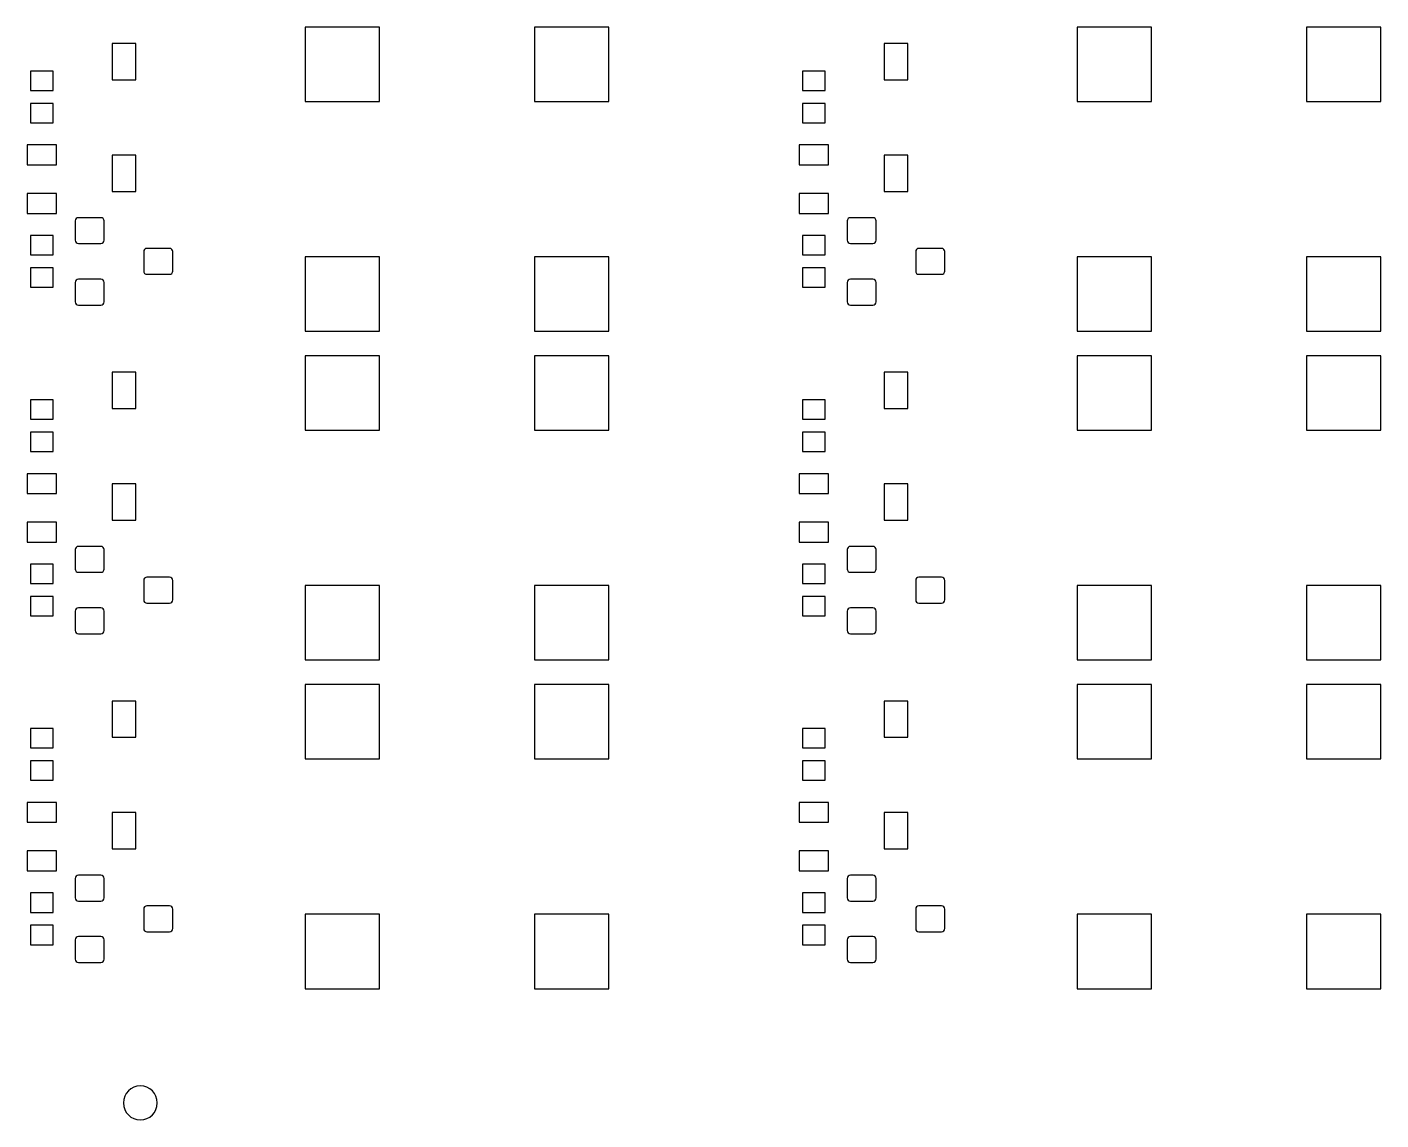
# Model space of a CAD drawing. Extents: x -275 to 275, y -225 to 225.
# Drawn here: x -43.26 to -1.38, y -34.15 to -0.38 of the extents above; entities that cross this region are included whole.
import ezdxf

# ---------------------------------------------------------------- set-up
doc = ezdxf.new("R2010")
doc.units = 0
doc.header["$MEASUREMENT"] = 0
doc.layers.get('0').update_dxf_attribs({"linetype": 'CONTINUOUS'})

msp = doc.modelspace()

# ---------------------------------------------------------------- linework, layer by layer
for points in [[(-32.359001, -0.38), (-34.658999, -0.38), (-34.658999, -0.38), (-34.658999, -2.68), (-34.658999, -2.68), (-32.359001, -2.68), (-32.359001, -2.68), (-32.359001, -0.38)], [(-25.26, -0.38), (-27.56, -0.38), (-27.56, -0.38), (-27.56, -2.68), (-27.56, -2.68), (-25.26, -2.68), (-25.26, -2.68), (-25.26, -0.38)], [(-8.483, -0.38), (-10.783, -0.38), (-10.783, -0.38), (-10.783, -2.68), (-10.783, -2.68), (-8.483, -2.68), (-8.483, -2.68), (-8.483, -0.38)], [(-1.384, -0.38), (-3.684, -0.38), (-3.684, -0.38), (-3.684, -2.68), (-3.684, -2.68), (-1.384, -2.68), (-1.384, -2.68), (-1.384, -0.38)], [(-39.896001, -0.889), (-40.622, -0.889), (-40.622, -0.889), (-40.622, -2.011), (-40.622, -2.011), (-39.896001, -2.011), (-39.896001, -2.011), (-39.896001, -0.889)], [(-16.02, -0.889), (-16.746, -0.889), (-16.746, -0.889), (-16.746, -2.011), (-16.746, -2.011), (-16.02, -2.011), (-16.02, -2.011), (-16.02, -0.889)], [(-42.448999, -1.74), (-43.148999, -1.74), (-43.148999, -1.74), (-43.148999, -2.34), (-43.148999, -2.34), (-42.448999, -2.34), (-42.448999, -2.34), (-42.448999, -1.74)], [(-18.572999, -1.74), (-19.272999, -1.74), (-19.272999, -1.74), (-19.272999, -2.34), (-19.272999, -2.34), (-18.572999, -2.34), (-18.572999, -2.34), (-18.572999, -1.74)], [(-42.448999, -2.74), (-43.148999, -2.74), (-43.148999, -2.74), (-43.148999, -3.34), (-43.148999, -3.34), (-42.448999, -3.34), (-42.448999, -3.34), (-42.448999, -2.74)], [(-18.572999, -2.74), (-19.272999, -2.74), (-19.272999, -2.74), (-19.272999, -3.34), (-19.272999, -3.34), (-18.572999, -3.34), (-18.572999, -3.34), (-18.572999, -2.74)], [(-42.342998, -4.024), (-43.255, -4.024), (-43.255, -4.024), (-43.255, -4.636), (-43.255, -4.636), (-42.342998, -4.636), (-42.342998, -4.636), (-42.342998, -4.024)], [(-18.467, -4.024), (-19.378999, -4.024), (-19.378999, -4.024), (-19.378999, -4.636), (-19.378999, -4.636), (-18.467, -4.636), (-18.467, -4.636), (-18.467, -4.024)], [(-39.896001, -4.339), (-40.622, -4.339), (-40.622, -4.339), (-40.622, -5.461), (-40.622, -5.461), (-39.896001, -5.461), (-39.896001, -5.461), (-39.896001, -4.339)], [(-16.02, -4.339), (-16.746, -4.339), (-16.746, -4.339), (-16.746, -5.461), (-16.746, -5.461), (-16.02, -5.461), (-16.02, -5.461), (-16.02, -4.339)], [(-42.342998, -5.524), (-43.255, -5.524), (-43.255, -5.524), (-43.255, -6.136), (-43.255, -6.136), (-42.342998, -6.136), (-42.342998, -6.136), (-42.342998, -5.524)], [(-18.467, -5.524), (-19.378999, -5.524), (-19.378999, -5.524), (-19.378999, -6.136), (-19.378999, -6.136), (-18.467, -6.136), (-18.467, -6.136), (-18.467, -5.524)], [(-42.448999, -6.82), (-43.148999, -6.82), (-43.148999, -6.82), (-43.148999, -7.42), (-43.148999, -7.42), (-42.448999, -7.42), (-42.448999, -7.42), (-42.448999, -6.82)], [(-18.572999, -6.82), (-19.272999, -6.82), (-19.272999, -6.82), (-19.272999, -7.42), (-19.272999, -7.42), (-18.572999, -7.42), (-18.572999, -7.42), (-18.572999, -6.82)], [(-32.359001, -7.48), (-34.658999, -7.48), (-34.658999, -7.48), (-34.658999, -9.78), (-34.658999, -9.78), (-32.359001, -9.78), (-32.359001, -9.78), (-32.359001, -7.48)], [(-25.26, -7.48), (-27.56, -7.48), (-27.56, -7.48), (-27.56, -9.78), (-27.56, -9.78), (-25.26, -9.78), (-25.26, -9.78), (-25.26, -7.48)], [(-8.483, -7.48), (-10.783, -7.48), (-10.783, -7.48), (-10.783, -9.78), (-10.783, -9.78), (-8.483, -9.78), (-8.483, -9.78), (-8.483, -7.48)], [(-1.384, -7.48), (-3.684, -7.48), (-3.684, -7.48), (-3.684, -9.78), (-3.684, -9.78), (-1.384, -9.78), (-1.384, -9.78), (-1.384, -7.48)], [(-42.448999, -7.82), (-43.148999, -7.82), (-43.148999, -7.82), (-43.148999, -8.42), (-43.148999, -8.42), (-42.448999, -8.42), (-42.448999, -8.42), (-42.448999, -7.82)], [(-18.572999, -7.82), (-19.272999, -7.82), (-19.272999, -7.82), (-19.272999, -8.42), (-19.272999, -8.42), (-18.572999, -8.42), (-18.572999, -8.42), (-18.572999, -7.82)], [(-32.359001, -10.54), (-34.658999, -10.54), (-34.658999, -10.54), (-34.658999, -12.84), (-34.658999, -12.84), (-32.359001, -12.84), (-32.359001, -12.84), (-32.359001, -10.54)], [(-25.26, -10.54), (-27.56, -10.54), (-27.56, -10.54), (-27.56, -12.84), (-27.56, -12.84), (-25.26, -12.84), (-25.26, -12.84), (-25.26, -10.54)], [(-8.483, -10.54), (-10.783, -10.54), (-10.783, -10.54), (-10.783, -12.84), (-10.783, -12.84), (-8.483, -12.84), (-8.483, -12.84), (-8.483, -10.54)], [(-1.384, -10.54), (-3.684, -10.54), (-3.684, -10.54), (-3.684, -12.84), (-3.684, -12.84), (-1.384, -12.84), (-1.384, -12.84), (-1.384, -10.54)], [(-39.896001, -11.048999), (-40.622, -11.048999), (-40.622, -11.048999), (-40.622, -12.171), (-40.622, -12.171), (-39.896001, -12.171), (-39.896001, -12.171), (-39.896001, -11.048999)], [(-16.02, -11.048999), (-16.746, -11.048999), (-16.746, -11.048999), (-16.746, -12.171), (-16.746, -12.171), (-16.02, -12.171), (-16.02, -12.171), (-16.02, -11.048999)], [(-42.448999, -11.9), (-43.148999, -11.9), (-43.148999, -11.9), (-43.148999, -12.5), (-43.148999, -12.5), (-42.448999, -12.5), (-42.448999, -12.5), (-42.448999, -11.9)], [(-18.572999, -11.9), (-19.272999, -11.9), (-19.272999, -11.9), (-19.272999, -12.5), (-19.272999, -12.5), (-18.572999, -12.5), (-18.572999, -12.5), (-18.572999, -11.9)], [(-42.448999, -12.9), (-43.148999, -12.9), (-43.148999, -12.9), (-43.148999, -13.5), (-43.148999, -13.5), (-42.448999, -13.5), (-42.448999, -13.5), (-42.448999, -12.9)], [(-18.572999, -12.9), (-19.272999, -12.9), (-19.272999, -12.9), (-19.272999, -13.5), (-19.272999, -13.5), (-18.572999, -13.5), (-18.572999, -13.5), (-18.572999, -12.9)], [(-42.342998, -14.184), (-43.255, -14.184), (-43.255, -14.184), (-43.255, -14.796), (-43.255, -14.796), (-42.342998, -14.796), (-42.342998, -14.796), (-42.342998, -14.184)], [(-18.467, -14.184), (-19.378999, -14.184), (-19.378999, -14.184), (-19.378999, -14.796), (-19.378999, -14.796), (-18.467, -14.796), (-18.467, -14.796), (-18.467, -14.184)], [(-39.896001, -14.499), (-40.622, -14.499), (-40.622, -14.499), (-40.622, -15.621), (-40.622, -15.621), (-39.896001, -15.621), (-39.896001, -15.621), (-39.896001, -14.499)], [(-16.02, -14.499), (-16.746, -14.499), (-16.746, -14.499), (-16.746, -15.621), (-16.746, -15.621), (-16.02, -15.621), (-16.02, -15.621), (-16.02, -14.499)], [(-42.342998, -15.683999), (-43.255, -15.683999), (-43.255, -15.683999), (-43.255, -16.296), (-43.255, -16.296), (-42.342998, -16.296), (-42.342998, -16.296), (-42.342998, -15.683999)], [(-18.467, -15.683999), (-19.378999, -15.683999), (-19.378999, -15.683999), (-19.378999, -16.296), (-19.378999, -16.296), (-18.467, -16.296), (-18.467, -16.296), (-18.467, -15.683999)], [(-42.448999, -16.98), (-43.148999, -16.98), (-43.148999, -16.98), (-43.148999, -17.580001), (-43.148999, -17.580001), (-42.448999, -17.580001), (-42.448999, -17.580001), (-42.448999, -16.98)], [(-18.572999, -16.98), (-19.272999, -16.98), (-19.272999, -16.98), (-19.272999, -17.580001), (-19.272999, -17.580001), (-18.572999, -17.580001), (-18.572999, -17.580001), (-18.572999, -16.98)], [(-42.448999, -17.98), (-43.148999, -17.98), (-43.148999, -17.98), (-43.148999, -18.580001), (-43.148999, -18.580001), (-42.448999, -18.580001), (-42.448999, -18.580001), (-42.448999, -17.98)], [(-32.359001, -17.64), (-34.658999, -17.64), (-34.658999, -17.64), (-34.658999, -19.94), (-34.658999, -19.94), (-32.359001, -19.94), (-32.359001, -19.94), (-32.359001, -17.64)], [(-25.26, -17.64), (-27.56, -17.64), (-27.56, -17.64), (-27.56, -19.94), (-27.56, -19.94), (-25.26, -19.94), (-25.26, -19.94), (-25.26, -17.64)], [(-18.572999, -17.98), (-19.272999, -17.98), (-19.272999, -17.98), (-19.272999, -18.580001), (-19.272999, -18.580001), (-18.572999, -18.580001), (-18.572999, -18.580001), (-18.572999, -17.98)], [(-8.483, -17.64), (-10.783, -17.64), (-10.783, -17.64), (-10.783, -19.94), (-10.783, -19.94), (-8.483, -19.94), (-8.483, -19.94), (-8.483, -17.64)], [(-1.384, -17.64), (-3.684, -17.64), (-3.684, -17.64), (-3.684, -19.94), (-3.684, -19.94), (-1.384, -19.94), (-1.384, -19.94), (-1.384, -17.64)], [(-32.359001, -20.7), (-34.658999, -20.7), (-34.658999, -20.7), (-34.658999, -23), (-34.658999, -23), (-32.359001, -23), (-32.359001, -23), (-32.359001, -20.7)], [(-25.26, -20.7), (-27.56, -20.7), (-27.56, -20.7), (-27.56, -23), (-27.56, -23), (-25.26, -23), (-25.26, -23), (-25.26, -20.7)], [(-8.483, -20.7), (-10.783, -20.7), (-10.783, -20.7), (-10.783, -23), (-10.783, -23), (-8.483, -23), (-8.483, -23), (-8.483, -20.7)], [(-1.384, -20.7), (-3.684, -20.7), (-3.684, -20.7), (-3.684, -23), (-3.684, -23), (-1.384, -23), (-1.384, -23), (-1.384, -20.7)], [(-39.896001, -21.208999), (-40.622, -21.208999), (-40.622, -21.208999), (-40.622, -22.330999), (-40.622, -22.330999), (-39.896001, -22.330999), (-39.896001, -22.330999), (-39.896001, -21.208999)], [(-16.02, -21.208999), (-16.746, -21.208999), (-16.746, -21.208999), (-16.746, -22.330999), (-16.746, -22.330999), (-16.02, -22.330999), (-16.02, -22.330999), (-16.02, -21.208999)], [(-42.448999, -22.06), (-43.148999, -22.06), (-43.148999, -22.06), (-43.148999, -22.66), (-43.148999, -22.66), (-42.448999, -22.66), (-42.448999, -22.66), (-42.448999, -22.06)], [(-18.572999, -22.06), (-19.272999, -22.06), (-19.272999, -22.06), (-19.272999, -22.66), (-19.272999, -22.66), (-18.572999, -22.66), (-18.572999, -22.66), (-18.572999, -22.06)], [(-42.448999, -23.06), (-43.148999, -23.06), (-43.148999, -23.06), (-43.148999, -23.66), (-43.148999, -23.66), (-42.448999, -23.66), (-42.448999, -23.66), (-42.448999, -23.06)], [(-18.572999, -23.06), (-19.272999, -23.06), (-19.272999, -23.06), (-19.272999, -23.66), (-19.272999, -23.66), (-18.572999, -23.66), (-18.572999, -23.66), (-18.572999, -23.06)], [(-42.342998, -24.343999), (-43.255, -24.343999), (-43.255, -24.343999), (-43.255, -24.955999), (-43.255, -24.955999), (-42.342998, -24.955999), (-42.342998, -24.955999), (-42.342998, -24.343999)], [(-39.896001, -24.659001), (-40.622, -24.659001), (-40.622, -24.659001), (-40.622, -25.781001), (-40.622, -25.781001), (-39.896001, -25.781001), (-39.896001, -25.781001), (-39.896001, -24.659001)], [(-18.467, -24.343999), (-19.378999, -24.343999), (-19.378999, -24.343999), (-19.378999, -24.955999), (-19.378999, -24.955999), (-18.467, -24.955999), (-18.467, -24.955999), (-18.467, -24.343999)], [(-16.02, -24.659001), (-16.746, -24.659001), (-16.746, -24.659001), (-16.746, -25.781001), (-16.746, -25.781001), (-16.02, -25.781001), (-16.02, -25.781001), (-16.02, -24.659001)], [(-42.342998, -25.844001), (-43.255, -25.844001), (-43.255, -25.844001), (-43.255, -26.456001), (-43.255, -26.456001), (-42.342998, -26.456001), (-42.342998, -26.456001), (-42.342998, -25.844001)], [(-18.467, -25.844001), (-19.378999, -25.844001), (-19.378999, -25.844001), (-19.378999, -26.456001), (-19.378999, -26.456001), (-18.467, -26.456001), (-18.467, -26.456001), (-18.467, -25.844001)], [(-42.448999, -27.14), (-43.148999, -27.14), (-43.148999, -27.14), (-43.148999, -27.74), (-43.148999, -27.74), (-42.448999, -27.74), (-42.448999, -27.74), (-42.448999, -27.14)], [(-18.572999, -27.14), (-19.272999, -27.14), (-19.272999, -27.14), (-19.272999, -27.74), (-19.272999, -27.74), (-18.572999, -27.74), (-18.572999, -27.74), (-18.572999, -27.14)], [(-32.359001, -27.8), (-34.658999, -27.8), (-34.658999, -27.8), (-34.658999, -30.1), (-34.658999, -30.1), (-32.359001, -30.1), (-32.359001, -30.1), (-32.359001, -27.8)], [(-25.26, -27.8), (-27.56, -27.8), (-27.56, -27.8), (-27.56, -30.1), (-27.56, -30.1), (-25.26, -30.1), (-25.26, -30.1), (-25.26, -27.8)], [(-8.483, -27.8), (-10.783, -27.8), (-10.783, -27.8), (-10.783, -30.1), (-10.783, -30.1), (-8.483, -30.1), (-8.483, -30.1), (-8.483, -27.8)], [(-1.384, -27.8), (-3.684, -27.8), (-3.684, -27.8), (-3.684, -30.1), (-3.684, -30.1), (-1.384, -30.1), (-1.384, -30.1), (-1.384, -27.8)], [(-42.448999, -28.14), (-43.148999, -28.14), (-43.148999, -28.14), (-43.148999, -28.74), (-43.148999, -28.74), (-42.448999, -28.74), (-42.448999, -28.74), (-42.448999, -28.14)], [(-18.572999, -28.14), (-19.272999, -28.14), (-19.272999, -28.14), (-19.272999, -28.74), (-19.272999, -28.74), (-18.572999, -28.74), (-18.572999, -28.74), (-18.572999, -28.14)]]:
    msp.add_lwpolyline(points)
for points in [[(-40.869001, -6.37, 0.41423), (-40.968999, -6.27), (-40.968999, -6.27), (-41.668999, -6.27), (-41.668999, -6.27, 0.414201), (-41.769004, -6.37), (-41.769004, -6.37), (-41.769004, -6.97), (-41.769004, -6.97, 0.414196), (-41.668999, -7.07), (-41.668999, -7.07), (-40.968999, -7.07), (-40.968999, -7.07, 0.414224), (-40.869001, -6.97), (-40.869001, -6.97), (-40.869001, -6.37)], [(-16.992999, -6.37, 0.414215), (-17.092999, -6.27), (-17.092999, -6.27), (-17.792999, -6.27), (-17.792999, -6.27, 0.414215), (-17.892999, -6.37), (-17.892999, -6.37), (-17.892999, -6.97), (-17.892999, -6.97, 0.41421), (-17.792999, -7.07), (-17.792999, -7.07), (-17.092999, -7.07), (-17.092999, -7.07, 0.41421), (-16.992999, -6.97), (-16.992999, -6.97), (-16.992999, -6.37)], [(-38.748999, -7.32, 0.414212), (-38.848999, -7.22), (-38.848999, -7.22), (-39.549001, -7.22), (-39.549001, -7.22, 0.414212), (-39.648999, -7.32), (-39.648999, -7.32), (-39.648999, -7.92), (-39.648999, -7.92, 0.414215), (-39.549001, -8.019999), (-39.549001, -8.019999), (-38.848999, -8.019999), (-38.848999, -8.019999, 0.414215), (-38.748999, -7.92), (-38.748999, -7.92), (-38.748999, -7.32)], [(-14.872999, -7.32, 0.414212), (-14.972999, -7.22), (-14.972999, -7.22), (-15.673, -7.22), (-15.673, -7.22, 0.414205), (-15.773, -7.32), (-15.773, -7.32), (-15.773, -7.92), (-15.773, -7.92, 0.414208), (-15.673, -8.019999), (-15.673, -8.019999), (-14.972999, -8.019999), (-14.972999, -8.019999, 0.414215), (-14.872999, -7.92), (-14.872999, -7.92), (-14.872999, -7.32)], [(-40.869001, -8.27, 0.414228), (-40.968999, -8.17), (-40.968999, -8.17), (-41.668999, -8.17), (-41.668999, -8.17, 0.414199), (-41.769004, -8.27), (-41.769004, -8.27), (-41.769004, -8.87), (-41.769004, -8.87, 0.414199), (-41.668999, -8.97), (-41.668999, -8.97), (-40.968999, -8.97), (-40.968999, -8.97, 0.414228), (-40.869001, -8.87), (-40.869001, -8.87), (-40.869001, -8.27)], [(-16.992999, -8.27, 0.414214), (-17.092999, -8.17), (-17.092999, -8.17), (-17.792999, -8.17), (-17.792999, -8.17, 0.414214), (-17.892999, -8.27), (-17.892999, -8.27), (-17.892999, -8.87), (-17.892999, -8.87, 0.414214), (-17.792999, -8.97), (-17.792999, -8.97), (-17.092999, -8.97), (-17.092999, -8.97, 0.414214), (-16.992999, -8.87), (-16.992999, -8.87), (-16.992999, -8.27)], [(-40.869001, -16.53, 0.414228), (-40.968999, -16.43), (-40.968999, -16.43), (-41.668999, -16.43), (-41.668999, -16.43, 0.414199), (-41.769004, -16.53), (-41.769004, -16.53), (-41.769004, -17.13), (-41.769004, -17.13, 0.414199), (-41.668999, -17.23), (-41.668999, -17.23), (-40.968999, -17.23), (-40.968999, -17.23, 0.414228), (-40.869001, -17.13), (-40.869001, -17.13), (-40.869001, -16.53)], [(-16.992999, -16.53, 0.414214), (-17.092999, -16.43), (-17.092999, -16.43), (-17.792999, -16.43), (-17.792999, -16.43, 0.414214), (-17.892999, -16.53), (-17.892999, -16.53), (-17.892999, -17.13), (-17.892999, -17.13, 0.414214), (-17.792999, -17.23), (-17.792999, -17.23), (-17.092999, -17.23), (-17.092999, -17.23, 0.414214), (-16.992999, -17.13), (-16.992999, -17.13), (-16.992999, -16.53)], [(-38.748999, -17.480001, 0.414214), (-38.848999, -17.379999), (-38.848999, -17.379999), (-39.549001, -17.379999), (-39.549001, -17.379999, 0.414214), (-39.648999, -17.480001), (-39.648999, -17.480001), (-39.648999, -18.08), (-39.648999, -18.08, 0.414214), (-39.549001, -18.18), (-39.549001, -18.18), (-38.848999, -18.18), (-38.848999, -18.18, 0.414214), (-38.748999, -18.08), (-38.748999, -18.08), (-38.748999, -17.480001)], [(-14.872999, -17.480001, 0.414214), (-14.972999, -17.379999), (-14.972999, -17.379999), (-15.673, -17.379999), (-15.673, -17.379999, 0.414206), (-15.773, -17.480001), (-15.773, -17.480001), (-15.773, -18.08), (-15.773, -18.08, 0.414206), (-15.673, -18.18), (-15.673, -18.18), (-14.972999, -18.18), (-14.972999, -18.18, 0.414214), (-14.872999, -18.08), (-14.872999, -18.08), (-14.872999, -17.480001)], [(-40.869001, -18.43, 0.414228), (-40.968999, -18.33), (-40.968999, -18.33), (-41.668999, -18.33), (-41.668999, -18.33, 0.414199), (-41.769004, -18.43), (-41.769004, -18.43), (-41.769004, -19.029999), (-41.769004, -19.029999, 0.414199), (-41.668999, -19.130001), (-41.668999, -19.130001), (-40.968999, -19.130001), (-40.968999, -19.130001, 0.414228), (-40.869001, -19.029999), (-40.869001, -19.029999), (-40.869001, -18.43)], [(-16.992999, -18.43, 0.414214), (-17.092999, -18.33), (-17.092999, -18.33), (-17.792999, -18.33), (-17.792999, -18.33, 0.414214), (-17.892999, -18.43), (-17.892999, -18.43), (-17.892999, -19.029999), (-17.892999, -19.029999, 0.414214), (-17.792999, -19.130001), (-17.792999, -19.130001), (-17.092999, -19.130001), (-17.092999, -19.130001, 0.414214), (-16.992999, -19.029999), (-16.992999, -19.029999), (-16.992999, -18.43)], [(-40.869001, -26.69, 0.414228), (-40.968999, -26.59), (-40.968999, -26.59), (-41.668999, -26.59), (-41.668999, -26.59, 0.414199), (-41.769004, -26.69), (-41.769004, -26.69), (-41.769004, -27.29), (-41.769004, -27.29, 0.414192), (-41.668999, -27.39), (-41.668999, -27.39), (-40.968999, -27.39), (-40.968999, -27.39, 0.414221), (-40.869001, -27.29), (-40.869001, -27.29), (-40.869001, -26.69)], [(-16.992999, -26.69, 0.414214), (-17.092999, -26.59), (-17.092999, -26.59), (-17.792999, -26.59), (-17.792999, -26.59, 0.414214), (-17.892999, -26.69), (-17.892999, -26.69), (-17.892999, -27.29), (-17.892999, -27.29, 0.414206), (-17.792999, -27.39), (-17.792999, -27.39), (-17.092999, -27.39), (-17.092999, -27.39, 0.414206), (-16.992999, -27.29), (-16.992999, -27.29), (-16.992999, -26.69)], [(-38.748999, -27.64, 0.414214), (-38.848999, -27.54), (-38.848999, -27.54), (-39.549001, -27.54), (-39.549001, -27.54, 0.414214), (-39.648999, -27.64), (-39.648999, -27.64), (-39.648999, -28.24), (-39.648999, -28.24, 0.414214), (-39.549001, -28.34), (-39.549001, -28.34), (-38.848999, -28.34), (-38.848999, -28.34, 0.414214), (-38.748999, -28.24), (-38.748999, -28.24), (-38.748999, -27.64)], [(-14.872999, -27.64, 0.414214), (-14.972999, -27.54), (-14.972999, -27.54), (-15.673, -27.54), (-15.673, -27.54, 0.414206), (-15.773, -27.64), (-15.773, -27.64), (-15.773, -28.24), (-15.773, -28.24, 0.414206), (-15.673, -28.34), (-15.673, -28.34), (-14.972999, -28.34), (-14.972999, -28.34, 0.414214), (-14.872999, -28.24), (-14.872999, -28.24), (-14.872999, -27.64)], [(-40.869001, -28.59, 0.414235), (-40.968999, -28.49), (-40.968999, -28.49), (-41.668999, -28.49), (-41.668999, -28.49, 0.414206), (-41.769004, -28.59), (-41.769004, -28.59), (-41.769004, -29.19), (-41.769004, -29.19, 0.414192), (-41.668999, -29.29), (-41.668999, -29.29), (-40.968999, -29.29), (-40.968999, -29.29, 0.414221), (-40.869001, -29.19), (-40.869001, -29.19), (-40.869001, -28.59)], [(-16.992999, -28.59, 0.414221), (-17.092999, -28.49), (-17.092999, -28.49), (-17.792999, -28.49), (-17.792999, -28.49, 0.414221), (-17.892999, -28.59), (-17.892999, -28.59), (-17.892999, -29.19), (-17.892999, -29.19, 0.414206), (-17.792999, -29.29), (-17.792999, -29.29), (-17.092999, -29.29), (-17.092999, -29.29, 0.414206), (-16.992999, -29.19), (-16.992999, -29.19), (-16.992999, -28.59)], [(-39.227, -33.629998, 1), (-40.277, -33.629998), (-40.277, -33.629998, 1), (-39.227, -33.629998)]]:
    msp.add_lwpolyline(points, format="xyb")

doc.saveas('drawing.dxf')
